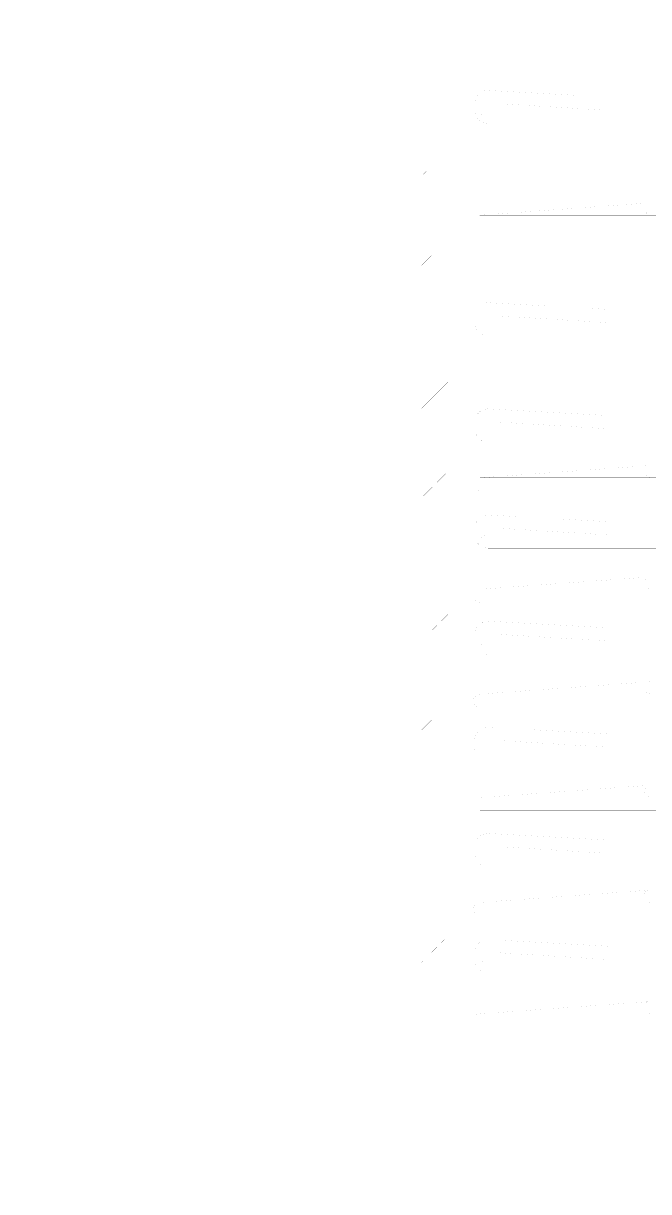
# Model space of a CAD drawing. Header units: millimetres. Extents: x -2171 to 1563, y -1758 to -1505.
# Drawn here: x 1394.215 to 1395.908, y -1603.856 to -1600.691 of the extents above; entities that cross this region are included whole.
import ezdxf

# ---------------------------------------------------------------- set-up
doc = ezdxf.new("R2010")
doc.units = ezdxf.units.MM
doc.linetypes.add('DOT', pattern=[0.025, 0, -0.025])
doc.layers.add('Tablet', color=7, linetype='Continuous', true_color=0x0180ff)

msp = doc.modelspace()

# ---------------------------------------------------------------- linework, layer by layer
at = {"layer": 'Tablet', "color": 96, "true_color": 0x018001, "const_width": 0.0000431}
msp.add_lwpolyline([(1395.563, -1592.7512), (1395.563, -1603.5324), (1395.4911, -1603.5324), (1395.4911, -1592.7512)], dxfattribs=at)
at = {"layer": 'Tablet', "color": 150, "true_color": 0x0180ff}
msp.add_lwpolyline([(1395.3653, -1603.5324, 0.0000431, 0.0000431, 0), (1395.3653, -1593.3621, 0.0000431, 0.0000431, 0), (1394.2872, -1593.3621, 0.0000431, 0.0000431, 0), (1394.2872, -1593.434, 0.0000431, 0.0000431, 0), (1395.2934, -1593.434, 0.0000431, 0.0000431, 0), (1395.2934, -1603.5324, 0.0000431, 0.0000431, 0)], format="xyseb", close=True, dxfattribs=at)
at = {"layer": 'Tablet', "color": 96, "true_color": 0x018001}
for points in [[(1395.3653, -1600.6944, 0.0000431, 0.0000431, 0), (1395.2934, -1600.7663, 0.0000431, 0.0000431, 0)], [(1395.3108, -1600.7005, 0.0000431, 0.0000431, 0), (1395.2934, -1600.7179, 0.0000431, 0.0000431, 0)], [(1395.3592, -1600.7489, 0.0000431, 0.0000431, 0), (1395.335, -1600.7731, 0.0000431, 0.0000431, 0)], [(1395.3653, -1600.7912, 0.0000431, 0.0000431, 0), (1395.2934, -1600.8631, 0.0000431, 0.0000431, 0)], [(1395.3229, -1600.7852, 0.0000431, 0.0000431, 0), (1395.2987, -1600.8094, 0.0000431, 0.0000431, 0)], [(1395.3653, -1600.8396, 0.0000431, 0.0000431, 0), (1395.3471, -1600.8578, 0.0000431, 0.0000431, 0)], [(1395.335, -1600.8699, 0.0000431, 0.0000431, 0), (1395.3108, -1600.8941, 0.0000431, 0.0000431, 0)], [(1396.7166, -1600.9629, 0.0000431, 0.0000431, 0), (1395.4731, -1600.9629, 0.0000431, 0.0000431, 0), (1395.4669, -1600.9623, 0.0000431, 0.0000431, 0), (1395.4608, -1600.9607, 0.0000431, 0.0000431, 0), (1395.4552, -1600.9581, 0.0000431, 0.0000431, 0), (1395.45, -1600.9545, 0.0000431, 0.0000431, 0), (1395.4456, -1600.95, 0.0000431, 0.0000431, 0), (1395.442, -1600.9449, 0.0000431, 0.0000431, 0), (1395.4394, -1600.9392, 0.0000431, 0.0000431, 0), (1395.4377, -1600.9332, 0.0000431, 0.0000431, 0), (1395.4372, -1600.9269, 0.0000431, 0.0000431, 0), (1395.4372, -1600.909, 0.0000431, 0.0000431, 0), (1395.4377, -1600.9027, 0.0000431, 0.0000431, 0), (1395.4394, -1600.8967, 0.0000431, 0.0000431, 0), (1395.442, -1600.891, 0.0000431, 0.0000431, 0), (1395.4456, -1600.8859, 0.0000431, 0.0000431, 0), (1395.45, -1600.8814, 0.0000431, 0.0000431, 0), (1395.4552, -1600.8779, 0.0000431, 0.0000431, 0), (1395.4608, -1600.8752, 0.0000431, 0.0000431, 0), (1395.4669, -1600.8736, 0.0000431, 0.0000431, 0), (1395.4731, -1600.873, 0.0000431, 0.0000431, 0), (1395.7966, -1600.891, 0.0000431, 0.0000431, 0), (1395.7966, -1600.9269, 0.0000431, 0.0000431, 0), (1395.5055, -1600.909, 0.0000431, 0.0000431, 0)], [(1395.3653, -1600.888, 0.0000431, 0.0000431, 0), (1395.2934, -1600.9599, 0.0000431, 0.0000431, 0)], [(1395.2987, -1600.9062, 0.0000431, 0.0000431, 0), (1395.2934, -1600.9115, 0.0000431, 0.0000431, 0)], [(1395.3653, -1600.9364, 0.0000431, 0.0000431, 0), (1395.3592, -1600.9425, 0.0000431, 0.0000431, 0)], [(1395.4552, -1600.9449, 0.0000431, 0.0000431, 0), (1395.4552, -1600.9413, 0.0000431, 0.0000431, 0), (1395.4554, -1600.9388, 0.0000431, 0.0000431, 0), (1395.456, -1600.9364, 0.0000431, 0.0000431, 0), (1395.4571, -1600.9341, 0.0000431, 0.0000431, 0), (1395.4585, -1600.9321, 0.0000431, 0.0000431, 0), (1395.4603, -1600.9303, 0.0000431, 0.0000431, 0), (1395.4624, -1600.9289, 0.0000431, 0.0000431, 0), (1395.4646, -1600.9278, 0.0000431, 0.0000431, 0), (1395.467, -1600.9272, 0.0000431, 0.0000431, 0), (1395.4695, -1600.9269, 0.0000431, 0.0000431, 0), (1396.7166, -1600.9269, 0.0000431, 0.0000431, 0)], [(1395.3471, -1600.9546, 0.0000431, 0.0000431, 0), (1395.3229, -1600.9788, 0.0000431, 0.0000431, 0)], [(1395.3653, -1600.9849, 0.0000431, 0.0000431, 0), (1395.2934, -1601.0567, 0.0000431, 0.0000431, 0)], [(1395.3108, -1600.9909, 0.0000431, 0.0000431, 0), (1395.2934, -1601.0083, 0.0000431, 0.0000431, 0)], [(1395.3592, -1601.0393, 0.0000431, 0.0000431, 0), (1395.335, -1601.0635, 0.0000431, 0.0000431, 0)], [(1395.3653, -1601.0817, 0.0000431, 0.0000431, 0), (1395.2934, -1601.1536, 0.0000431, 0.0000431, 0)], [(1395.3229, -1601.0756, 0.0000431, 0.0000431, 0), (1395.2987, -1601.0999, 0.0000431, 0.0000431, 0)], [(1395.3653, -1601.1301, 0.0000431, 0.0000431, 0), (1395.3471, -1601.1483, 0.0000431, 0.0000431, 0)], [(1395.335, -1601.1604, 0.0000431, 0.0000431, 0), (1395.3108, -1601.1846, 0.0000431, 0.0000431, 0)], [(1395.3653, -1601.1785, 0.0000431, 0.0000431, 0), (1395.2934, -1601.2504, 0.0000431, 0.0000431, 0)], [(1395.9051, -1601.178, 0.0000431, 0.0000431, 0), (1395.4516, -1601.2109, 0.0000431, 0.0000431, 0)], [(1395.9117, -1601.2105, 0.0000431, 0.0000431, 0), (1395.9083, -1601.2095, 0.0000431, 0.0000431, 0), (1395.9052, -1601.2078, 0.0000431, 0.0000431, 0), (1395.9025, -1601.2056, 0.0000431, 0.0000431, 0), (1395.9002, -1601.2029, 0.0000431, 0.0000431, 0), (1395.8986, -1601.1998, 0.0000431, 0.0000431, 0), (1395.8975, -1601.1964, 0.0000431, 0.0000431, 0), (1395.8972, -1601.1929, 0.0000431, 0.0000431, 0), (1395.8975, -1601.1894, 0.0000431, 0.0000431, 0), (1395.8986, -1601.186, 0.0000431, 0.0000431, 0), (1395.9002, -1601.1829, 0.0000431, 0.0000431, 0), (1395.9025, -1601.1802, 0.0000431, 0.0000431, 0), (1395.9052, -1601.1779, 0.0000431, 0.0000431, 0), (1395.9083, -1601.1763, 0.0000431, 0.0000431, 0), (1395.9117, -1601.1753, 0.0000431, 0.0000431, 0)], [(1395.2987, -1601.1967, 0.0000431, 0.0000431, 0), (1395.2934, -1601.202, 0.0000431, 0.0000431, 0)], [(1395.3653, -1601.2269, 0.0000431, 0.0000431, 0), (1395.3592, -1601.233, 0.0000431, 0.0000431, 0)], [(1395.3471, -1601.2451, 0.0000431, 0.0000431, 0), (1395.3229, -1601.2693, 0.0000431, 0.0000431, 0)], [(1395.3653, -1601.2753, 0.0000431, 0.0000431, 0), (1395.2934, -1601.3472, 0.0000431, 0.0000431, 0)], [(1395.3108, -1601.2814, 0.0000431, 0.0000431, 0), (1395.2934, -1601.2988, 0.0000431, 0.0000431, 0)], [(1395.3592, -1601.3298, 0.0000431, 0.0000431, 0), (1395.335, -1601.354, 0.0000431, 0.0000431, 0)], [(1395.3653, -1601.3721, 0.0000431, 0.0000431, 0), (1395.2934, -1601.444, 0.0000431, 0.0000431, 0)], [(1395.3229, -1601.3661, 0.0000431, 0.0000431, 0), (1395.2987, -1601.3903, 0.0000431, 0.0000431, 0)], [(1395.3653, -1601.4205, 0.0000431, 0.0000431, 0), (1395.3471, -1601.4387, 0.0000431, 0.0000431, 0)], [(1396.7166, -1601.5379, 0.0000431, 0.0000431, 0), (1395.4731, -1601.5379, 0.0000431, 0.0000431, 0), (1395.4669, -1601.5373, 0.0000431, 0.0000431, 0), (1395.4608, -1601.5357, 0.0000431, 0.0000431, 0), (1395.4552, -1601.5331, 0.0000431, 0.0000431, 0), (1395.45, -1601.5295, 0.0000431, 0.0000431, 0), (1395.4456, -1601.525, 0.0000431, 0.0000431, 0), (1395.442, -1601.5199, 0.0000431, 0.0000431, 0), (1395.4394, -1601.5142, 0.0000431, 0.0000431, 0), (1395.4377, -1601.5082, 0.0000431, 0.0000431, 0), (1395.4372, -1601.5019, 0.0000431, 0.0000431, 0), (1395.4372, -1601.484, 0.0000431, 0.0000431, 0), (1395.4377, -1601.4777, 0.0000431, 0.0000431, 0), (1395.4394, -1601.4717, 0.0000431, 0.0000431, 0), (1395.442, -1601.466, 0.0000431, 0.0000431, 0), (1395.4456, -1601.4609, 0.0000431, 0.0000431, 0), (1395.45, -1601.4564, 0.0000431, 0.0000431, 0), (1395.4552, -1601.4529, 0.0000431, 0.0000431, 0), (1395.4608, -1601.4502, 0.0000431, 0.0000431, 0), (1395.4669, -1601.4486, 0.0000431, 0.0000431, 0), (1395.4731, -1601.448, 0.0000431, 0.0000431, 0), (1395.7966, -1601.466, 0.0000431, 0.0000431, 0), (1395.7966, -1601.5019, 0.0000431, 0.0000431, 0), (1395.5055, -1601.484, 0.0000431, 0.0000431, 0)], [(1395.3653, -1601.469, 0.0000431, 0.0000431, 0), (1395.2934, -1601.5408, 0.0000431, 0.0000431, 0)], [(1395.335, -1601.4508, 0.0000431, 0.0000431, 0), (1395.3108, -1601.475, 0.0000431, 0.0000431, 0)], [(1395.2987, -1601.4871, 0.0000431, 0.0000431, 0), (1395.2934, -1601.4924, 0.0000431, 0.0000431, 0)], [(1395.4552, -1601.5199, 0.0000431, 0.0000431, 0), (1395.4552, -1601.5163, 0.0000431, 0.0000431, 0), (1395.4554, -1601.5138, 0.0000431, 0.0000431, 0), (1395.456, -1601.5114, 0.0000431, 0.0000431, 0), (1395.4571, -1601.5091, 0.0000431, 0.0000431, 0), (1395.4585, -1601.5071, 0.0000431, 0.0000431, 0), (1395.4603, -1601.5053, 0.0000431, 0.0000431, 0), (1395.4624, -1601.5039, 0.0000431, 0.0000431, 0), (1395.4646, -1601.5028, 0.0000431, 0.0000431, 0), (1395.467, -1601.5022, 0.0000431, 0.0000431, 0), (1395.4695, -1601.5019, 0.0000431, 0.0000431, 0), (1396.7166, -1601.5019, 0.0000431, 0.0000431, 0)], [(1395.3471, -1601.5355, 0.0000431, 0.0000431, 0), (1395.3229, -1601.5597, 0.0000431, 0.0000431, 0)], [(1395.3653, -1601.5174, 0.0000431, 0.0000431, 0), (1395.3592, -1601.5234, 0.0000431, 0.0000431, 0)], [(1395.3653, -1601.5658, 0.0000431, 0.0000431, 0), (1395.2934, -1601.6376, 0.0000431, 0.0000431, 0)], [(1395.3108, -1601.5718, 0.0000431, 0.0000431, 0), (1395.2934, -1601.5892, 0.0000431, 0.0000431, 0)], [(1395.3592, -1601.6202, 0.0000431, 0.0000431, 0), (1395.335, -1601.6445, 0.0000431, 0.0000431, 0)], [(1395.3653, -1601.6626, 0.0000431, 0.0000431, 0), (1395.2934, -1601.7345, 0.0000431, 0.0000431, 0)], [(1395.3229, -1601.6566, 0.0000431, 0.0000431, 0), (1395.2987, -1601.6808, 0.0000431, 0.0000431, 0)], [(1395.3653, -1601.711, 0.0000431, 0.0000431, 0), (1395.3471, -1601.7292, 0.0000431, 0.0000431, 0)], [(1395.3653, -1601.7594, 0.0000431, 0.0000431, 0), (1395.2934, -1601.8313, 0.0000431, 0.0000431, 0)], [(1395.335, -1601.7413, 0.0000431, 0.0000431, 0), (1395.3108, -1601.7655, 0.0000431, 0.0000431, 0)], [(1396.7166, -1601.8254, 0.0000431, 0.0000431, 0), (1395.4731, -1601.8254, 0.0000431, 0.0000431, 0), (1395.4669, -1601.8248, 0.0000431, 0.0000431, 0), (1395.4608, -1601.8232, 0.0000431, 0.0000431, 0), (1395.4552, -1601.8206, 0.0000431, 0.0000431, 0), (1395.45, -1601.817, 0.0000431, 0.0000431, 0), (1395.4456, -1601.8125, 0.0000431, 0.0000431, 0), (1395.442, -1601.8074, 0.0000431, 0.0000431, 0), (1395.4394, -1601.8017, 0.0000431, 0.0000431, 0), (1395.4377, -1601.7957, 0.0000431, 0.0000431, 0), (1395.4372, -1601.7894, 0.0000431, 0.0000431, 0), (1395.4372, -1601.7715, 0.0000431, 0.0000431, 0), (1395.4377, -1601.7652, 0.0000431, 0.0000431, 0), (1395.4394, -1601.7592, 0.0000431, 0.0000431, 0), (1395.442, -1601.7535, 0.0000431, 0.0000431, 0), (1395.4456, -1601.7484, 0.0000431, 0.0000431, 0), (1395.45, -1601.7439, 0.0000431, 0.0000431, 0), (1395.4552, -1601.7404, 0.0000431, 0.0000431, 0), (1395.4608, -1601.7377, 0.0000431, 0.0000431, 0), (1395.4669, -1601.7361, 0.0000431, 0.0000431, 0), (1395.4731, -1601.7355, 0.0000431, 0.0000431, 0), (1395.7966, -1601.7535, 0.0000431, 0.0000431, 0), (1395.7966, -1601.7894, 0.0000431, 0.0000431, 0), (1395.5055, -1601.7715, 0.0000431, 0.0000431, 0)], [(1395.2987, -1601.7776, 0.0000431, 0.0000431, 0), (1395.2934, -1601.7829, 0.0000431, 0.0000431, 0)], [(1395.4552, -1601.8074, 0.0000431, 0.0000431, 0), (1395.4552, -1601.8038, 0.0000431, 0.0000431, 0), (1395.4554, -1601.8013, 0.0000431, 0.0000431, 0), (1395.456, -1601.7989, 0.0000431, 0.0000431, 0), (1395.4571, -1601.7966, 0.0000431, 0.0000431, 0), (1395.4585, -1601.7946, 0.0000431, 0.0000431, 0), (1395.4603, -1601.7928, 0.0000431, 0.0000431, 0), (1395.4624, -1601.7914, 0.0000431, 0.0000431, 0), (1395.4646, -1601.7903, 0.0000431, 0.0000431, 0), (1395.467, -1601.7897, 0.0000431, 0.0000431, 0), (1395.4695, -1601.7894, 0.0000431, 0.0000431, 0), (1396.7166, -1601.7894, 0.0000431, 0.0000431, 0)], [(1395.3471, -1601.826, 0.0000431, 0.0000431, 0), (1395.3229, -1601.8502, 0.0000431, 0.0000431, 0)], [(1395.3653, -1601.8078, 0.0000431, 0.0000431, 0), (1395.3592, -1601.8139, 0.0000431, 0.0000431, 0)], [(1395.3653, -1601.8562, 0.0000431, 0.0000431, 0), (1395.2934, -1601.9281, 0.0000431, 0.0000431, 0)], [(1395.3108, -1601.8623, 0.0000431, 0.0000431, 0), (1395.2934, -1601.8797, 0.0000431, 0.0000431, 0)], [(1395.9051, -1601.8896, 0.0000431, 0.0000431, 0), (1395.4516, -1601.9224, 0.0000431, 0.0000431, 0)], [(1395.9117, -1601.9221, 0.0000431, 0.0000431, 0), (1395.9083, -1601.921, 0.0000431, 0.0000431, 0), (1395.9052, -1601.9194, 0.0000431, 0.0000431, 0), (1395.9025, -1601.9171, 0.0000431, 0.0000431, 0), (1395.9002, -1601.9144, 0.0000431, 0.0000431, 0), (1395.8986, -1601.9113, 0.0000431, 0.0000431, 0), (1395.8975, -1601.9079, 0.0000431, 0.0000431, 0), (1395.8972, -1601.9044, 0.0000431, 0.0000431, 0), (1395.8975, -1601.9009, 0.0000431, 0.0000431, 0), (1395.8986, -1601.8976, 0.0000431, 0.0000431, 0), (1395.9002, -1601.8945, 0.0000431, 0.0000431, 0), (1395.9025, -1601.8917, 0.0000431, 0.0000431, 0), (1395.9052, -1601.8895, 0.0000431, 0.0000431, 0), (1395.9083, -1601.8878, 0.0000431, 0.0000431, 0), (1395.9117, -1601.8868, 0.0000431, 0.0000431, 0)], [(1395.3592, -1601.9107, 0.0000431, 0.0000431, 0), (1395.335, -1601.9349, 0.0000431, 0.0000431, 0)], [(1395.3653, -1601.953, 0.0000431, 0.0000431, 0), (1395.2934, -1602.0249, 0.0000431, 0.0000431, 0)], [(1395.3229, -1601.947, 0.0000431, 0.0000431, 0), (1395.2987, -1601.9712, 0.0000431, 0.0000431, 0)], [(1395.3653, -1602.0015, 0.0000431, 0.0000431, 0), (1395.3471, -1602.0196, 0.0000431, 0.0000431, 0)], [(1395.3653, -1602.0499, 0.0000431, 0.0000431, 0), (1395.2934, -1602.1217, 0.0000431, 0.0000431, 0)], [(1395.335, -1602.0317, 0.0000431, 0.0000431, 0), (1395.3108, -1602.0559, 0.0000431, 0.0000431, 0)], [(1396.7166, -1602.1129, 0.0000431, 0.0000431, 0), (1395.4731, -1602.1129, 0.0000431, 0.0000431, 0), (1395.4669, -1602.1123, 0.0000431, 0.0000431, 0), (1395.4608, -1602.1107, 0.0000431, 0.0000431, 0), (1395.4552, -1602.1081, 0.0000431, 0.0000431, 0), (1395.45, -1602.1045, 0.0000431, 0.0000431, 0), (1395.4456, -1602.1, 0.0000431, 0.0000431, 0), (1395.442, -1602.0949, 0.0000431, 0.0000431, 0), (1395.4394, -1602.0892, 0.0000431, 0.0000431, 0), (1395.4377, -1602.0832, 0.0000431, 0.0000431, 0), (1395.4372, -1602.0769, 0.0000431, 0.0000431, 0), (1395.4372, -1602.059, 0.0000431, 0.0000431, 0), (1395.4377, -1602.0527, 0.0000431, 0.0000431, 0), (1395.4394, -1602.0467, 0.0000431, 0.0000431, 0), (1395.442, -1602.041, 0.0000431, 0.0000431, 0), (1395.4456, -1602.0359, 0.0000431, 0.0000431, 0), (1395.45, -1602.0314, 0.0000431, 0.0000431, 0), (1395.4552, -1602.0279, 0.0000431, 0.0000431, 0), (1395.4608, -1602.0252, 0.0000431, 0.0000431, 0), (1395.4669, -1602.0236, 0.0000431, 0.0000431, 0), (1395.4731, -1602.023, 0.0000431, 0.0000431, 0), (1395.7966, -1602.041, 0.0000431, 0.0000431, 0), (1395.7966, -1602.0769, 0.0000431, 0.0000431, 0), (1395.5055, -1602.059, 0.0000431, 0.0000431, 0)], [(1395.2987, -1602.068, 0.0000431, 0.0000431, 0), (1395.2934, -1602.0733, 0.0000431, 0.0000431, 0)], [(1395.4552, -1602.0949, 0.0000431, 0.0000431, 0), (1395.4552, -1602.0913, 0.0000431, 0.0000431, 0), (1395.4554, -1602.0888, 0.0000431, 0.0000431, 0), (1395.456, -1602.0864, 0.0000431, 0.0000431, 0), (1395.4571, -1602.0841, 0.0000431, 0.0000431, 0), (1395.4585, -1602.0821, 0.0000431, 0.0000431, 0), (1395.4603, -1602.0803, 0.0000431, 0.0000431, 0), (1395.4624, -1602.0789, 0.0000431, 0.0000431, 0), (1395.4646, -1602.0778, 0.0000431, 0.0000431, 0), (1395.467, -1602.0772, 0.0000431, 0.0000431, 0), (1395.4695, -1602.0769, 0.0000431, 0.0000431, 0), (1396.7166, -1602.0769, 0.0000431, 0.0000431, 0)], [(1395.3653, -1602.0983, 0.0000431, 0.0000431, 0), (1395.3592, -1602.1043, 0.0000431, 0.0000431, 0)], [(1395.3471, -1602.1164, 0.0000431, 0.0000431, 0), (1395.3229, -1602.1406, 0.0000431, 0.0000431, 0)], [(1395.3653, -1602.1467, 0.0000431, 0.0000431, 0), (1395.2934, -1602.2186, 0.0000431, 0.0000431, 0)], [(1395.3108, -1602.1528, 0.0000431, 0.0000431, 0), (1395.2934, -1602.1701, 0.0000431, 0.0000431, 0)], [(1395.3592, -1602.2012, 0.0000431, 0.0000431, 0), (1395.335, -1602.2254, 0.0000431, 0.0000431, 0)], [(1395.9051, -1602.1915, 0.0000431, 0.0000431, 0), (1395.4516, -1602.2243, 0.0000431, 0.0000431, 0)], [(1395.9117, -1602.2239, 0.0000431, 0.0000431, 0), (1395.9083, -1602.2229, 0.0000431, 0.0000431, 0), (1395.9052, -1602.2213, 0.0000431, 0.0000431, 0), (1395.9025, -1602.219, 0.0000431, 0.0000431, 0), (1395.9002, -1602.2163, 0.0000431, 0.0000431, 0), (1395.8986, -1602.2132, 0.0000431, 0.0000431, 0), (1395.8975, -1602.2098, 0.0000431, 0.0000431, 0), (1395.8972, -1602.2063, 0.0000431, 0.0000431, 0), (1395.8975, -1602.2028, 0.0000431, 0.0000431, 0), (1395.8986, -1602.1994, 0.0000431, 0.0000431, 0), (1395.9002, -1602.1963, 0.0000431, 0.0000431, 0), (1395.9025, -1602.1936, 0.0000431, 0.0000431, 0), (1395.9052, -1602.1914, 0.0000431, 0.0000431, 0), (1395.9083, -1602.1897, 0.0000431, 0.0000431, 0), (1395.9117, -1602.1887, 0.0000431, 0.0000431, 0)], [(1395.3229, -1602.2375, 0.0000431, 0.0000431, 0), (1395.2987, -1602.2617, 0.0000431, 0.0000431, 0)], [(1395.3653, -1602.2435, 0.0000431, 0.0000431, 0), (1395.2934, -1602.3154, 0.0000431, 0.0000431, 0)], [(1395.3653, -1602.2919, 0.0000431, 0.0000431, 0), (1395.3471, -1602.3101, 0.0000431, 0.0000431, 0)], [(1395.335, -1602.3222, 0.0000431, 0.0000431, 0), (1395.3108, -1602.3464, 0.0000431, 0.0000431, 0)], [(1396.7166, -1602.4004, 0.0000431, 0.0000431, 0), (1395.4731, -1602.4004, 0.0000431, 0.0000431, 0), (1395.4669, -1602.3998, 0.0000431, 0.0000431, 0), (1395.4608, -1602.3982, 0.0000431, 0.0000431, 0), (1395.4552, -1602.3956, 0.0000431, 0.0000431, 0), (1395.45, -1602.392, 0.0000431, 0.0000431, 0), (1395.4456, -1602.3875, 0.0000431, 0.0000431, 0), (1395.442, -1602.3824, 0.0000431, 0.0000431, 0), (1395.4394, -1602.3767, 0.0000431, 0.0000431, 0), (1395.4377, -1602.3707, 0.0000431, 0.0000431, 0), (1395.4372, -1602.3644, 0.0000431, 0.0000431, 0), (1395.4372, -1602.3465, 0.0000431, 0.0000431, 0), (1395.4377, -1602.3402, 0.0000431, 0.0000431, 0), (1395.4394, -1602.3342, 0.0000431, 0.0000431, 0), (1395.442, -1602.3285, 0.0000431, 0.0000431, 0), (1395.4456, -1602.3234, 0.0000431, 0.0000431, 0), (1395.45, -1602.3189, 0.0000431, 0.0000431, 0), (1395.4552, -1602.3154, 0.0000431, 0.0000431, 0), (1395.4608, -1602.3127, 0.0000431, 0.0000431, 0), (1395.4669, -1602.3111, 0.0000431, 0.0000431, 0), (1395.4731, -1602.3105, 0.0000431, 0.0000431, 0), (1395.7966, -1602.3285, 0.0000431, 0.0000431, 0), (1395.7966, -1602.3644, 0.0000431, 0.0000431, 0), (1395.5055, -1602.3465, 0.0000431, 0.0000431, 0)], [(1395.3653, -1602.3403, 0.0000431, 0.0000431, 0), (1395.2934, -1602.4122, 0.0000431, 0.0000431, 0)], [(1395.2987, -1602.3585, 0.0000431, 0.0000431, 0), (1395.2934, -1602.3638, 0.0000431, 0.0000431, 0)], [(1395.4552, -1602.3824, 0.0000431, 0.0000431, 0), (1395.4552, -1602.3788, 0.0000431, 0.0000431, 0), (1395.4554, -1602.3763, 0.0000431, 0.0000431, 0), (1395.456, -1602.3739, 0.0000431, 0.0000431, 0), (1395.4571, -1602.3716, 0.0000431, 0.0000431, 0), (1395.4585, -1602.3696, 0.0000431, 0.0000431, 0), (1395.4603, -1602.3678, 0.0000431, 0.0000431, 0), (1395.4624, -1602.3664, 0.0000431, 0.0000431, 0), (1395.4646, -1602.3653, 0.0000431, 0.0000431, 0), (1395.467, -1602.3647, 0.0000431, 0.0000431, 0), (1395.4695, -1602.3644, 0.0000431, 0.0000431, 0), (1396.7166, -1602.3644, 0.0000431, 0.0000431, 0)], [(1395.3653, -1602.3887, 0.0000431, 0.0000431, 0), (1395.3592, -1602.3948, 0.0000431, 0.0000431, 0)], [(1395.3471, -1602.4069, 0.0000431, 0.0000431, 0), (1395.3229, -1602.4311, 0.0000431, 0.0000431, 0)], [(1395.3653, -1602.4371, 0.0000431, 0.0000431, 0), (1395.2934, -1602.509, 0.0000431, 0.0000431, 0)], [(1395.3108, -1602.4432, 0.0000431, 0.0000431, 0), (1395.2934, -1602.4606, 0.0000431, 0.0000431, 0)], [(1395.3592, -1602.4916, 0.0000431, 0.0000431, 0), (1395.335, -1602.5158, 0.0000431, 0.0000431, 0)], [(1395.9051, -1602.4754, 0.0000431, 0.0000431, 0), (1395.4516, -1602.5082, 0.0000431, 0.0000431, 0)], [(1395.9117, -1602.5078, 0.0000431, 0.0000431, 0), (1395.9083, -1602.5068, 0.0000431, 0.0000431, 0), (1395.9052, -1602.5052, 0.0000431, 0.0000431, 0), (1395.9025, -1602.5029, 0.0000431, 0.0000431, 0), (1395.9002, -1602.5002, 0.0000431, 0.0000431, 0), (1395.8986, -1602.4971, 0.0000431, 0.0000431, 0), (1395.8975, -1602.4937, 0.0000431, 0.0000431, 0), (1395.8972, -1602.4902, 0.0000431, 0.0000431, 0), (1395.8975, -1602.4867, 0.0000431, 0.0000431, 0), (1395.8986, -1602.4833, 0.0000431, 0.0000431, 0), (1395.9002, -1602.4802, 0.0000431, 0.0000431, 0), (1395.9025, -1602.4775, 0.0000431, 0.0000431, 0), (1395.9052, -1602.4753, 0.0000431, 0.0000431, 0), (1395.9083, -1602.4736, 0.0000431, 0.0000431, 0), (1395.9117, -1602.4726, 0.0000431, 0.0000431, 0)], [(1395.3653, -1602.534, 0.0000431, 0.0000431, 0), (1395.2934, -1602.6058, 0.0000431, 0.0000431, 0)], [(1395.3229, -1602.5279, 0.0000431, 0.0000431, 0), (1395.2987, -1602.5521, 0.0000431, 0.0000431, 0)], [(1395.3653, -1602.5824, 0.0000431, 0.0000431, 0), (1395.3471, -1602.6005, 0.0000431, 0.0000431, 0)], [(1395.335, -1602.6126, 0.0000431, 0.0000431, 0), (1395.3108, -1602.6368, 0.0000431, 0.0000431, 0)], [(1396.7166, -1602.6879, 0.0000431, 0.0000431, 0), (1395.4731, -1602.6879, 0.0000431, 0.0000431, 0), (1395.4669, -1602.6873, 0.0000431, 0.0000431, 0), (1395.4608, -1602.6857, 0.0000431, 0.0000431, 0), (1395.4552, -1602.6831, 0.0000431, 0.0000431, 0), (1395.45, -1602.6795, 0.0000431, 0.0000431, 0), (1395.4456, -1602.675, 0.0000431, 0.0000431, 0), (1395.442, -1602.6699, 0.0000431, 0.0000431, 0), (1395.4394, -1602.6642, 0.0000431, 0.0000431, 0), (1395.4377, -1602.6582, 0.0000431, 0.0000431, 0), (1395.4372, -1602.6519, 0.0000431, 0.0000431, 0), (1395.4372, -1602.634, 0.0000431, 0.0000431, 0), (1395.4377, -1602.6277, 0.0000431, 0.0000431, 0), (1395.4394, -1602.6217, 0.0000431, 0.0000431, 0), (1395.442, -1602.616, 0.0000431, 0.0000431, 0), (1395.4456, -1602.6109, 0.0000431, 0.0000431, 0), (1395.45, -1602.6064, 0.0000431, 0.0000431, 0), (1395.4552, -1602.6029, 0.0000431, 0.0000431, 0), (1395.4608, -1602.6002, 0.0000431, 0.0000431, 0), (1395.4669, -1602.5986, 0.0000431, 0.0000431, 0), (1395.4731, -1602.598, 0.0000431, 0.0000431, 0), (1395.7966, -1602.616, 0.0000431, 0.0000431, 0), (1395.7966, -1602.6519, 0.0000431, 0.0000431, 0), (1395.5055, -1602.634, 0.0000431, 0.0000431, 0)], [(1395.3653, -1602.6308, 0.0000431, 0.0000431, 0), (1395.2934, -1602.7026, 0.0000431, 0.0000431, 0)], [(1395.2987, -1602.6489, 0.0000431, 0.0000431, 0), (1395.2934, -1602.6542, 0.0000431, 0.0000431, 0)], [(1395.3653, -1602.6792, 0.0000431, 0.0000431, 0), (1395.3592, -1602.6853, 0.0000431, 0.0000431, 0)], [(1395.4552, -1602.6699, 0.0000431, 0.0000431, 0), (1395.4552, -1602.6663, 0.0000431, 0.0000431, 0), (1395.4554, -1602.6638, 0.0000431, 0.0000431, 0), (1395.456, -1602.6614, 0.0000431, 0.0000431, 0), (1395.4571, -1602.6591, 0.0000431, 0.0000431, 0), (1395.4585, -1602.6571, 0.0000431, 0.0000431, 0), (1395.4603, -1602.6553, 0.0000431, 0.0000431, 0), (1395.4624, -1602.6539, 0.0000431, 0.0000431, 0), (1395.4646, -1602.6528, 0.0000431, 0.0000431, 0), (1395.467, -1602.6522, 0.0000431, 0.0000431, 0), (1395.4695, -1602.6519, 0.0000431, 0.0000431, 0), (1396.7166, -1602.6519, 0.0000431, 0.0000431, 0)], [(1395.3471, -1602.6974, 0.0000431, 0.0000431, 0), (1395.3229, -1602.7216, 0.0000431, 0.0000431, 0)], [(1395.3653, -1602.7276, 0.0000431, 0.0000431, 0), (1395.2934, -1602.7995, 0.0000431, 0.0000431, 0)], [(1395.3108, -1602.7337, 0.0000431, 0.0000431, 0), (1395.2934, -1602.7511, 0.0000431, 0.0000431, 0)], [(1395.9051, -1602.7557, 0.0000431, 0.0000431, 0), (1395.4516, -1602.7885, 0.0000431, 0.0000431, 0)], [(1395.9117, -1602.7882, 0.0000431, 0.0000431, 0), (1395.9083, -1602.7871, 0.0000431, 0.0000431, 0), (1395.9052, -1602.7855, 0.0000431, 0.0000431, 0), (1395.9025, -1602.7832, 0.0000431, 0.0000431, 0), (1395.9002, -1602.7805, 0.0000431, 0.0000431, 0), (1395.8986, -1602.7774, 0.0000431, 0.0000431, 0), (1395.8975, -1602.774, 0.0000431, 0.0000431, 0), (1395.8972, -1602.7705, 0.0000431, 0.0000431, 0), (1395.8975, -1602.767, 0.0000431, 0.0000431, 0), (1395.8986, -1602.7637, 0.0000431, 0.0000431, 0), (1395.9002, -1602.7606, 0.0000431, 0.0000431, 0), (1395.9025, -1602.7578, 0.0000431, 0.0000431, 0), (1395.9052, -1602.7556, 0.0000431, 0.0000431, 0), (1395.9083, -1602.7539, 0.0000431, 0.0000431, 0), (1395.9117, -1602.7529, 0.0000431, 0.0000431, 0)], [(1395.3592, -1602.7821, 0.0000431, 0.0000431, 0), (1395.335, -1602.8063, 0.0000431, 0.0000431, 0)], [(1395.3653, -1602.8244, 0.0000431, 0.0000431, 0), (1395.2934, -1602.8963, 0.0000431, 0.0000431, 0)], [(1395.3229, -1602.8184, 0.0000431, 0.0000431, 0), (1395.2987, -1602.8426, 0.0000431, 0.0000431, 0)], [(1395.3653, -1602.8728, 0.0000431, 0.0000431, 0), (1395.3471, -1602.891, 0.0000431, 0.0000431, 0)], [(1395.335, -1602.9031, 0.0000431, 0.0000431, 0), (1395.3108, -1602.9273, 0.0000431, 0.0000431, 0)], [(1396.7166, -1602.9754, 0.0000431, 0.0000431, 0), (1395.4731, -1602.9754, 0.0000431, 0.0000431, 0), (1395.4669, -1602.9748, 0.0000431, 0.0000431, 0), (1395.4608, -1602.9732, 0.0000431, 0.0000431, 0), (1395.4552, -1602.9706, 0.0000431, 0.0000431, 0), (1395.45, -1602.967, 0.0000431, 0.0000431, 0), (1395.4456, -1602.9625, 0.0000431, 0.0000431, 0), (1395.442, -1602.9574, 0.0000431, 0.0000431, 0), (1395.4394, -1602.9517, 0.0000431, 0.0000431, 0), (1395.4377, -1602.9457, 0.0000431, 0.0000431, 0), (1395.4372, -1602.9394, 0.0000431, 0.0000431, 0), (1395.4372, -1602.9215, 0.0000431, 0.0000431, 0), (1395.4377, -1602.9152, 0.0000431, 0.0000431, 0), (1395.4394, -1602.9092, 0.0000431, 0.0000431, 0), (1395.442, -1602.9035, 0.0000431, 0.0000431, 0), (1395.4456, -1602.8984, 0.0000431, 0.0000431, 0), (1395.45, -1602.8939, 0.0000431, 0.0000431, 0), (1395.4552, -1602.8904, 0.0000431, 0.0000431, 0), (1395.4608, -1602.8877, 0.0000431, 0.0000431, 0), (1395.4669, -1602.8861, 0.0000431, 0.0000431, 0), (1395.4731, -1602.8855, 0.0000431, 0.0000431, 0), (1395.7966, -1602.9035, 0.0000431, 0.0000431, 0), (1395.7966, -1602.9394, 0.0000431, 0.0000431, 0), (1395.5055, -1602.9215, 0.0000431, 0.0000431, 0)], [(1395.3653, -1602.9212, 0.0000431, 0.0000431, 0), (1395.2934, -1602.9931, 0.0000431, 0.0000431, 0)], [(1395.2987, -1602.9394, 0.0000431, 0.0000431, 0), (1395.2934, -1602.9447, 0.0000431, 0.0000431, 0)], [(1395.4552, -1602.9574, 0.0000431, 0.0000431, 0), (1395.4552, -1602.9538, 0.0000431, 0.0000431, 0), (1395.4554, -1602.9513, 0.0000431, 0.0000431, 0), (1395.456, -1602.9489, 0.0000431, 0.0000431, 0), (1395.4571, -1602.9466, 0.0000431, 0.0000431, 0), (1395.4585, -1602.9446, 0.0000431, 0.0000431, 0), (1395.4603, -1602.9428, 0.0000431, 0.0000431, 0), (1395.4624, -1602.9414, 0.0000431, 0.0000431, 0), (1395.4646, -1602.9403, 0.0000431, 0.0000431, 0), (1395.467, -1602.9397, 0.0000431, 0.0000431, 0), (1395.4695, -1602.9394, 0.0000431, 0.0000431, 0), (1396.7166, -1602.9394, 0.0000431, 0.0000431, 0)], [(1395.3471, -1602.9878, 0.0000431, 0.0000431, 0), (1395.3229, -1603.012, 0.0000431, 0.0000431, 0)], [(1395.3653, -1602.9696, 0.0000431, 0.0000431, 0), (1395.3592, -1602.9757, 0.0000431, 0.0000431, 0)], [(1395.3653, -1603.018, 0.0000431, 0.0000431, 0), (1395.2934, -1603.0899, 0.0000431, 0.0000431, 0)], [(1395.3108, -1603.0241, 0.0000431, 0.0000431, 0), (1395.2934, -1603.0415, 0.0000431, 0.0000431, 0)], [(1395.9051, -1603.0396, 0.0000431, 0.0000431, 0), (1395.4516, -1603.0724, 0.0000431, 0.0000431, 0)], [(1395.9117, -1603.0721, 0.0000431, 0.0000431, 0), (1395.9083, -1603.071, 0.0000431, 0.0000431, 0), (1395.9052, -1603.0694, 0.0000431, 0.0000431, 0), (1395.9025, -1603.0671, 0.0000431, 0.0000431, 0), (1395.9002, -1603.0644, 0.0000431, 0.0000431, 0), (1395.8986, -1603.0613, 0.0000431, 0.0000431, 0), (1395.8975, -1603.0579, 0.0000431, 0.0000431, 0), (1395.8972, -1603.0544, 0.0000431, 0.0000431, 0), (1395.8975, -1603.0509, 0.0000431, 0.0000431, 0), (1395.8986, -1603.0476, 0.0000431, 0.0000431, 0), (1395.9002, -1603.0445, 0.0000431, 0.0000431, 0), (1395.9025, -1603.0417, 0.0000431, 0.0000431, 0), (1395.9052, -1603.0395, 0.0000431, 0.0000431, 0), (1395.9083, -1603.0378, 0.0000431, 0.0000431, 0), (1395.9117, -1603.0368, 0.0000431, 0.0000431, 0)], [(1395.3592, -1603.0725, 0.0000431, 0.0000431, 0), (1395.335, -1603.0967, 0.0000431, 0.0000431, 0)], [(1395.3653, -1603.1149, 0.0000431, 0.0000431, 0), (1395.2934, -1603.1867, 0.0000431, 0.0000431, 0)], [(1395.3229, -1603.1088, 0.0000431, 0.0000431, 0), (1395.2987, -1603.133, 0.0000431, 0.0000431, 0)], [(1395.3653, -1603.1633, 0.0000431, 0.0000431, 0), (1395.3471, -1603.1814, 0.0000431, 0.0000431, 0)], [(1396.7166, -1603.2629, 0.0000431, 0.0000431, 0), (1395.4731, -1603.2629, 0.0000431, 0.0000431, 0), (1395.4669, -1603.2623, 0.0000431, 0.0000431, 0), (1395.4608, -1603.2607, 0.0000431, 0.0000431, 0), (1395.4552, -1603.2581, 0.0000431, 0.0000431, 0), (1395.45, -1603.2545, 0.0000431, 0.0000431, 0), (1395.4456, -1603.25, 0.0000431, 0.0000431, 0), (1395.442, -1603.2449, 0.0000431, 0.0000431, 0), (1395.4394, -1603.2392, 0.0000431, 0.0000431, 0), (1395.4377, -1603.2332, 0.0000431, 0.0000431, 0), (1395.4372, -1603.2269, 0.0000431, 0.0000431, 0), (1395.4372, -1603.209, 0.0000431, 0.0000431, 0), (1395.4377, -1603.2027, 0.0000431, 0.0000431, 0), (1395.4394, -1603.1967, 0.0000431, 0.0000431, 0), (1395.442, -1603.191, 0.0000431, 0.0000431, 0), (1395.4456, -1603.1859, 0.0000431, 0.0000431, 0), (1395.45, -1603.1814, 0.0000431, 0.0000431, 0), (1395.4552, -1603.1779, 0.0000431, 0.0000431, 0), (1395.4608, -1603.1752, 0.0000431, 0.0000431, 0), (1395.4669, -1603.1736, 0.0000431, 0.0000431, 0), (1395.4731, -1603.173, 0.0000431, 0.0000431, 0), (1395.7966, -1603.191, 0.0000431, 0.0000431, 0), (1395.7966, -1603.2269, 0.0000431, 0.0000431, 0), (1395.5055, -1603.209, 0.0000431, 0.0000431, 0)], [(1395.3653, -1603.2117, 0.0000431, 0.0000431, 0), (1395.2934, -1603.2836, 0.0000431, 0.0000431, 0)], [(1395.335, -1603.1935, 0.0000431, 0.0000431, 0), (1395.3108, -1603.2178, 0.0000431, 0.0000431, 0)], [(1395.2987, -1603.2299, 0.0000431, 0.0000431, 0), (1395.2934, -1603.2351, 0.0000431, 0.0000431, 0)], [(1395.4552, -1603.2449, 0.0000431, 0.0000431, 0), (1395.4552, -1603.2413, 0.0000431, 0.0000431, 0), (1395.4554, -1603.2388, 0.0000431, 0.0000431, 0), (1395.456, -1603.2364, 0.0000431, 0.0000431, 0), (1395.4571, -1603.2341, 0.0000431, 0.0000431, 0), (1395.4585, -1603.2321, 0.0000431, 0.0000431, 0), (1395.4603, -1603.2303, 0.0000431, 0.0000431, 0), (1395.4624, -1603.2289, 0.0000431, 0.0000431, 0), (1395.4646, -1603.2278, 0.0000431, 0.0000431, 0), (1395.467, -1603.2272, 0.0000431, 0.0000431, 0), (1395.4695, -1603.2269, 0.0000431, 0.0000431, 0), (1396.7166, -1603.2269, 0.0000431, 0.0000431, 0)], [(1395.3471, -1603.2783, 0.0000431, 0.0000431, 0), (1395.3229, -1603.3025, 0.0000431, 0.0000431, 0)], [(1395.3653, -1603.2601, 0.0000431, 0.0000431, 0), (1395.3592, -1603.2662, 0.0000431, 0.0000431, 0)], [(1395.3653, -1603.3085, 0.0000431, 0.0000431, 0), (1395.2934, -1603.3804, 0.0000431, 0.0000431, 0)], [(1395.3108, -1603.3146, 0.0000431, 0.0000431, 0), (1395.2934, -1603.332, 0.0000431, 0.0000431, 0)], [(1395.9051, -1603.3415, 0.0000431, 0.0000431, 0), (1395.4516, -1603.3743, 0.0000431, 0.0000431, 0)], [(1395.9117, -1603.3739, 0.0000431, 0.0000431, 0), (1395.9083, -1603.3729, 0.0000431, 0.0000431, 0), (1395.9052, -1603.3713, 0.0000431, 0.0000431, 0), (1395.9025, -1603.369, 0.0000431, 0.0000431, 0), (1395.9002, -1603.3663, 0.0000431, 0.0000431, 0), (1395.8986, -1603.3632, 0.0000431, 0.0000431, 0), (1395.8975, -1603.3598, 0.0000431, 0.0000431, 0), (1395.8972, -1603.3563, 0.0000431, 0.0000431, 0), (1395.8975, -1603.3528, 0.0000431, 0.0000431, 0), (1395.8986, -1603.3494, 0.0000431, 0.0000431, 0), (1395.9002, -1603.3463, 0.0000431, 0.0000431, 0), (1395.9025, -1603.3436, 0.0000431, 0.0000431, 0), (1395.9052, -1603.3414, 0.0000431, 0.0000431, 0), (1395.9083, -1603.3397, 0.0000431, 0.0000431, 0), (1395.9117, -1603.3387, 0.0000431, 0.0000431, 0)], [(1395.3592, -1603.363, 0.0000431, 0.0000431, 0), (1395.335, -1603.3872, 0.0000431, 0.0000431, 0)], [(1395.3653, -1603.4053, 0.0000431, 0.0000431, 0), (1395.2934, -1603.4772, 0.0000431, 0.0000431, 0)], [(1395.3229, -1603.3993, 0.0000431, 0.0000431, 0), (1395.2987, -1603.4235, 0.0000431, 0.0000431, 0)], [(1395.3653, -1603.4537, 0.0000431, 0.0000431, 0), (1395.3471, -1603.4719, 0.0000431, 0.0000431, 0)], [(1395.335, -1603.484, 0.0000431, 0.0000431, 0), (1395.3108, -1603.5082, 0.0000431, 0.0000431, 0)], [(1395.3653, -1603.5021, 0.0000431, 0.0000431, 0), (1395.335, -1603.5324, 0.0000431, 0.0000431, 0)], [(1397.9528, -1603.5324, 0.0000431, 0.0000431, 0), (1394.2153, -1603.5324, 0.0000431, 0.0000431, 0)], [(1394.8263, -1603.5324, 0.0000431, 0.0000431, 0), (1394.2153, -1603.5324, 0.0000431, 0.0000431, 0)], [(1395.2987, -1603.5203, 0.0000431, 0.0000431, 0), (1395.2934, -1603.5256, 0.0000431, 0.0000431, 0)]]:
    msp.add_lwpolyline(points, format="xyseb", dxfattribs=at)
for points in [[(1396.7094, -1601.2109, 0.0000431, 0.0000431, 0), (1395.4516, -1601.2109, 0.0000431, 0.0000431, 0), (1395.4481, -1601.2112, 0.0000431, 0.0000431, 0), (1395.4447, -1601.2122, 0.0000431, 0.0000431, 0), (1395.4416, -1601.2139, 0.0000431, 0.0000431, 0), (1395.4389, -1601.2161, 0.0000431, 0.0000431, 0), (1395.4366, -1601.2188, 0.0000431, 0.0000431, 0), (1395.435, -1601.2219, 0.0000431, 0.0000431, 0), (1395.4339, -1601.2253, 0.0000431, 0.0000431, 0), (1395.4336, -1601.2288, 0.0000431, 0.0000431, 0), (1395.4339, -1601.2323, 0.0000431, 0.0000431, 0), (1395.435, -1601.2357, 0.0000431, 0.0000431, 0), (1395.4366, -1601.2388, 0.0000431, 0.0000431, 0), (1395.4389, -1601.2415, 0.0000431, 0.0000431, 0), (1395.4416, -1601.2438, 0.0000431, 0.0000431, 0), (1395.4447, -1601.2454, 0.0000431, 0.0000431, 0), (1395.4481, -1601.2464, 0.0000431, 0.0000431, 0), (1395.4516, -1601.2468, 0.0000431, 0.0000431, 0), (1396.7094, -1601.2468, 0.0000431, 0.0000431, 0)], [(1396.7094, -1601.9224, 0.0000431, 0.0000431, 0), (1395.4516, -1601.9224, 0.0000431, 0.0000431, 0), (1395.4481, -1601.9228, 0.0000431, 0.0000431, 0), (1395.4447, -1601.9238, 0.0000431, 0.0000431, 0), (1395.4416, -1601.9254, 0.0000431, 0.0000431, 0), (1395.4389, -1601.9277, 0.0000431, 0.0000431, 0), (1395.4366, -1601.9304, 0.0000431, 0.0000431, 0), (1395.435, -1601.9335, 0.0000431, 0.0000431, 0), (1395.4339, -1601.9369, 0.0000431, 0.0000431, 0), (1395.4336, -1601.9404, 0.0000431, 0.0000431, 0), (1395.4339, -1601.9439, 0.0000431, 0.0000431, 0), (1395.435, -1601.9473, 0.0000431, 0.0000431, 0), (1395.4366, -1601.9504, 0.0000431, 0.0000431, 0), (1395.4389, -1601.9531, 0.0000431, 0.0000431, 0), (1395.4416, -1601.9553, 0.0000431, 0.0000431, 0), (1395.4447, -1601.957, 0.0000431, 0.0000431, 0), (1395.4481, -1601.958, 0.0000431, 0.0000431, 0), (1395.4516, -1601.9584, 0.0000431, 0.0000431, 0), (1396.7094, -1601.9584, 0.0000431, 0.0000431, 0)], [(1396.7094, -1602.2243, 0.0000431, 0.0000431, 0), (1395.4516, -1602.2243, 0.0000431, 0.0000431, 0), (1395.4481, -1602.2246, 0.0000431, 0.0000431, 0), (1395.4447, -1602.2257, 0.0000431, 0.0000431, 0), (1395.4416, -1602.2273, 0.0000431, 0.0000431, 0), (1395.4389, -1602.2296, 0.0000431, 0.0000431, 0), (1395.4366, -1602.2323, 0.0000431, 0.0000431, 0), (1395.435, -1602.2354, 0.0000431, 0.0000431, 0), (1395.4339, -1602.2388, 0.0000431, 0.0000431, 0), (1395.4336, -1602.2423, 0.0000431, 0.0000431, 0), (1395.4339, -1602.2458, 0.0000431, 0.0000431, 0), (1395.435, -1602.2491, 0.0000431, 0.0000431, 0), (1395.4366, -1602.2522, 0.0000431, 0.0000431, 0), (1395.4389, -1602.255, 0.0000431, 0.0000431, 0), (1395.4416, -1602.2572, 0.0000431, 0.0000431, 0), (1395.4447, -1602.2589, 0.0000431, 0.0000431, 0), (1395.4481, -1602.2599, 0.0000431, 0.0000431, 0), (1395.4516, -1602.2602, 0.0000431, 0.0000431, 0), (1396.7094, -1602.2602, 0.0000431, 0.0000431, 0)], [(1396.7094, -1602.5082, 0.0000431, 0.0000431, 0), (1395.4516, -1602.5082, 0.0000431, 0.0000431, 0), (1395.4481, -1602.5085, 0.0000431, 0.0000431, 0), (1395.4447, -1602.5096, 0.0000431, 0.0000431, 0), (1395.4416, -1602.5112, 0.0000431, 0.0000431, 0), (1395.4389, -1602.5135, 0.0000431, 0.0000431, 0), (1395.4366, -1602.5162, 0.0000431, 0.0000431, 0), (1395.435, -1602.5193, 0.0000431, 0.0000431, 0), (1395.4339, -1602.5227, 0.0000431, 0.0000431, 0), (1395.4336, -1602.5262, 0.0000431, 0.0000431, 0), (1395.4339, -1602.5297, 0.0000431, 0.0000431, 0), (1395.435, -1602.533, 0.0000431, 0.0000431, 0), (1395.4366, -1602.5361, 0.0000431, 0.0000431, 0), (1395.4389, -1602.5389, 0.0000431, 0.0000431, 0), (1395.4416, -1602.5411, 0.0000431, 0.0000431, 0), (1395.4447, -1602.5428, 0.0000431, 0.0000431, 0), (1395.4481, -1602.5438, 0.0000431, 0.0000431, 0), (1395.4516, -1602.5441, 0.0000431, 0.0000431, 0), (1396.7094, -1602.5441, 0.0000431, 0.0000431, 0)], [(1396.7094, -1602.7885, 0.0000431, 0.0000431, 0), (1395.4516, -1602.7885, 0.0000431, 0.0000431, 0), (1395.4481, -1602.7889, 0.0000431, 0.0000431, 0), (1395.4447, -1602.7899, 0.0000431, 0.0000431, 0), (1395.4416, -1602.7915, 0.0000431, 0.0000431, 0), (1395.4389, -1602.7938, 0.0000431, 0.0000431, 0), (1395.4366, -1602.7965, 0.0000431, 0.0000431, 0), (1395.435, -1602.7996, 0.0000431, 0.0000431, 0), (1395.4339, -1602.803, 0.0000431, 0.0000431, 0), (1395.4336, -1602.8065, 0.0000431, 0.0000431, 0), (1395.4339, -1602.81, 0.0000431, 0.0000431, 0), (1395.435, -1602.8134, 0.0000431, 0.0000431, 0), (1395.4366, -1602.8165, 0.0000431, 0.0000431, 0), (1395.4389, -1602.8192, 0.0000431, 0.0000431, 0), (1395.4416, -1602.8214, 0.0000431, 0.0000431, 0), (1395.4447, -1602.8231, 0.0000431, 0.0000431, 0), (1395.4481, -1602.8241, 0.0000431, 0.0000431, 0), (1395.4516, -1602.8244, 0.0000431, 0.0000431, 0), (1396.7094, -1602.8244, 0.0000431, 0.0000431, 0)], [(1396.7094, -1603.0724, 0.0000431, 0.0000431, 0), (1395.4516, -1603.0724, 0.0000431, 0.0000431, 0), (1395.4481, -1603.0728, 0.0000431, 0.0000431, 0), (1395.4447, -1603.0738, 0.0000431, 0.0000431, 0), (1395.4416, -1603.0754, 0.0000431, 0.0000431, 0), (1395.4389, -1603.0777, 0.0000431, 0.0000431, 0), (1395.4366, -1603.0804, 0.0000431, 0.0000431, 0), (1395.435, -1603.0835, 0.0000431, 0.0000431, 0), (1395.4339, -1603.0869, 0.0000431, 0.0000431, 0), (1395.4336, -1603.0904, 0.0000431, 0.0000431, 0), (1395.4339, -1603.0939, 0.0000431, 0.0000431, 0), (1395.435, -1603.0973, 0.0000431, 0.0000431, 0), (1395.4366, -1603.1004, 0.0000431, 0.0000431, 0), (1395.4389, -1603.1031, 0.0000431, 0.0000431, 0), (1395.4416, -1603.1053, 0.0000431, 0.0000431, 0), (1395.4447, -1603.107, 0.0000431, 0.0000431, 0), (1395.4481, -1603.108, 0.0000431, 0.0000431, 0), (1395.4516, -1603.1083, 0.0000431, 0.0000431, 0), (1396.7094, -1603.1083, 0.0000431, 0.0000431, 0)], [(1396.7094, -1603.3743, 0.0000431, 0.0000431, 0), (1395.4516, -1603.3743, 0.0000431, 0.0000431, 0), (1395.4481, -1603.3746, 0.0000431, 0.0000431, 0), (1395.4447, -1603.3757, 0.0000431, 0.0000431, 0), (1395.4416, -1603.3773, 0.0000431, 0.0000431, 0), (1395.4389, -1603.3795, 0.0000431, 0.0000431, 0), (1395.4366, -1603.3823, 0.0000431, 0.0000431, 0), (1395.435, -1603.3854, 0.0000431, 0.0000431, 0), (1395.4339, -1603.3887, 0.0000431, 0.0000431, 0), (1395.4336, -1603.3923, 0.0000431, 0.0000431, 0), (1395.4339, -1603.3958, 0.0000431, 0.0000431, 0), (1395.435, -1603.3991, 0.0000431, 0.0000431, 0), (1395.4366, -1603.4022, 0.0000431, 0.0000431, 0), (1395.4389, -1603.405, 0.0000431, 0.0000431, 0), (1395.4416, -1603.4072, 0.0000431, 0.0000431, 0), (1395.4447, -1603.4089, 0.0000431, 0.0000431, 0), (1395.4481, -1603.4099, 0.0000431, 0.0000431, 0), (1395.4516, -1603.4102, 0.0000431, 0.0000431, 0), (1396.7094, -1603.4102, 0.0000431, 0.0000431, 0)]]:
    msp.add_lwpolyline(points, format="xyseb", close=True, dxfattribs=at)
at = {"layer": 'Tablet', "color": 96, "linetype": 'DOT', "true_color": 0x018001}
for points in [[(1394.2153, -1603.439, 0.0000431, 0.0000431, 0), (1394.2153, -1603.3887, 0.0000431, 0.0000431, 0)], [(1394.2153, -1603.5683, 0.0000431, 0.0000431, 0), (1394.2153, -1603.4821, 0.0000431, 0.0000431, 0)], [(1394.2153, -1603.6977, 0.0000431, 0.0000431, 0), (1394.2153, -1603.6115, 0.0000431, 0.0000431, 0)], [(1394.2153, -1603.8271, 0.0000431, 0.0000431, 0), (1394.2153, -1603.7408, 0.0000431, 0.0000431, 0)], [(1394.3159, -1603.8558, 0.0000431, 0.0000431, 0), (1394.2153, -1603.8558, 0.0000431, 0.0000431, 0)], [(1394.4453, -1603.8558, 0.0000431, 0.0000431, 0), (1394.3591, -1603.8558, 0.0000431, 0.0000431, 0)], [(1394.5747, -1603.8558, 0.0000431, 0.0000431, 0), (1394.4884, -1603.8558, 0.0000431, 0.0000431, 0)], [(1394.7041, -1603.8558, 0.0000431, 0.0000431, 0), (1394.6178, -1603.8558, 0.0000431, 0.0000431, 0)], [(1394.8334, -1603.8558, 0.0000431, 0.0000431, 0), (1394.7472, -1603.8558, 0.0000431, 0.0000431, 0)], [(1394.9628, -1603.8558, 0.0000431, 0.0000431, 0), (1394.8766, -1603.8558, 0.0000431, 0.0000431, 0)], [(1395.0922, -1603.8558, 0.0000431, 0.0000431, 0), (1395.0059, -1603.8558, 0.0000431, 0.0000431, 0)], [(1395.2216, -1603.8558, 0.0000431, 0.0000431, 0), (1395.1353, -1603.8558, 0.0000431, 0.0000431, 0)], [(1395.3509, -1603.8558, 0.0000431, 0.0000431, 0), (1395.2647, -1603.8558, 0.0000431, 0.0000431, 0)], [(1395.4803, -1603.8558, 0.0000431, 0.0000431, 0), (1395.3941, -1603.8558, 0.0000431, 0.0000431, 0)], [(1395.6097, -1603.8558, 0.0000431, 0.0000431, 0), (1395.5234, -1603.8558, 0.0000431, 0.0000431, 0)], [(1395.7391, -1603.8558, 0.0000431, 0.0000431, 0), (1395.6528, -1603.8558, 0.0000431, 0.0000431, 0)], [(1395.8684, -1603.8558, 0.0000431, 0.0000431, 0), (1395.7822, -1603.8558, 0.0000431, 0.0000431, 0)]]:
    msp.add_lwpolyline(points, format="xyseb", dxfattribs=at)

doc.saveas('drawing.dxf')
